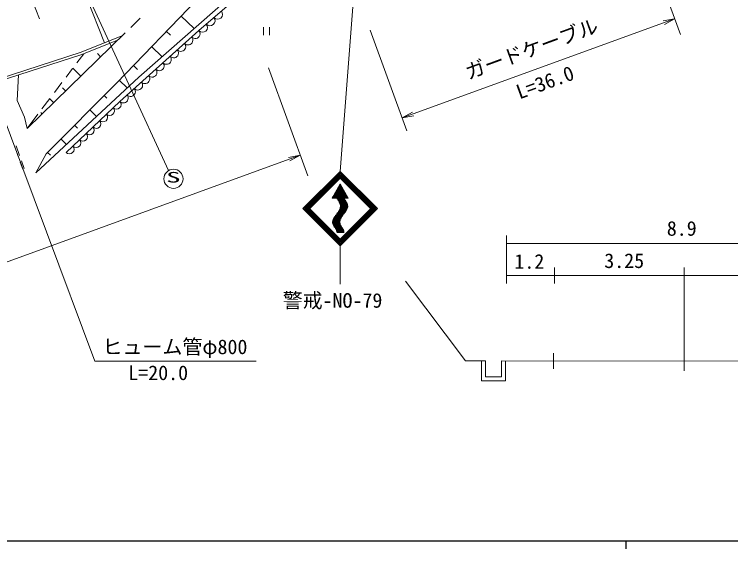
# Model space of a CAD drawing. Units: millimetres, scale not verified. Extents: x 40000 to 680000, y 20000 to 380000.
# Drawn here: x 191485 to 281135, y 204000 to 270882 of the extents above; entities that cross this region are included whole.
import ezdxf
from ezdxf.enums import TextEntityAlignment as Align

# ---------------------------------------------------------------- set-up
doc = ezdxf.new("R2010")
doc.units = ezdxf.units.MM
doc.header["$LTSCALE"] = 1000
for name, color, linetype, lineweight in [('M-BGD', 7, 'Continuous', 13), ('M-STR-HTXT', 7, 'Continuous', 13), ('M-STR-STR3', 7, 'Continuous', 13), ('M-TTL-BAND', 7, 'Continuous', 25), ('M-TTL-TXT', 7, 'Continuous', 13)]:
    doc.layers.add(name, color=color, linetype=linetype, lineweight=lineweight)
doc.styles.add('ＭＳ ゴシック', font='')
doc.styles.get('ＭＳ ゴシック').set_extended_font_data('MS Gothic')

# ---------------------------------------------------------------- blocks, each defined once
blk = doc.blocks.new('open_arrow')
at = {"color": 0, "linetype": 'Continuous', "lineweight": -2}
blk.add_lwpolyline([(7.5, 1.25), (0, 0), (7.5, -1.25)], dxfattribs=at)

msp = doc.modelspace()

# ---------------------------------------------------------------- linework, layer by layer
at = {"layer": 'M-BGD'}
for p, q in [((202771, 267303), (199733, 275065)), ((220408, 274772), (207058, 263012)), ((220210, 273729), (214575, 268858)), ((194655, 270335), (193725, 272713)), ((214363, 272798), (204294, 262289)), ((207226, 270392), (206050, 269246)), ((213982, 269112), (212339, 270686)), ((222673, 268282), (222673, 269282)), ((223423, 269282), (223423, 268282)), ((205339, 268553), (193078, 256604)), ((199837, 266125), (204955, 268179)), ((214575, 268858), (204686, 259990)), ((211024, 268280), (210508, 268775)), ((199938, 265843), (204391, 267629)), ((209967, 265575), (208651, 266837)), ((180115, 259786), (199837, 266125)), ((180202, 259499), (199938, 265843)), ((200187, 265942), (199323, 264807)), ((201875, 265990), (202282, 265573)), ((206917, 263977), (206392, 264480)), ((198771, 264083), (197957, 263012)), ((198823, 264151), (199797, 263152)), ((192010, 263294), (191854, 260091)), ((207058, 263012), (194180, 251058)), ((204294, 262289), (195461, 253414)), ((197449, 262345), (196512, 261114)), ((205617, 261675), (204620, 262630)), ((197501, 261696), (197892, 261295)), ((191854, 260091), (192771, 258027)), ((195915, 260330), (194944, 259055)), ((195909, 260322), (196389, 259830)), ((204686, 259990), (197961, 253593)), ((203063, 260377), (202725, 260713)), ((194424, 258372), (193078, 256604)), ((194797, 258576), (194945, 258423)), ((201779, 258112), (200953, 258933)), ((192771, 258027), (193078, 256604)), ((199378, 256636), (199021, 256991)), ((198001, 254605), (197320, 255282)), ((191494, 254410), (191962, 253107)), ((191701, 254427), (192139, 253208)), ((194180, 251058), (195461, 253414)), ((196002, 253261), (195653, 253608)), ((192231, 252359), (192533, 251520)), ((192384, 252526), (192721, 251588)), ((232052, 249291), (232470, 249291)), ((232110, 249391), (232412, 249391)), ((232168, 249491), (232354, 249491)), ((232226, 249591), (232297, 249591)), ((231995, 249191), (232528, 249191))]:
    msp.add_line(p, q, dxfattribs=at)
for centre, radius, start, end in [((216923, 270888), 621, 220.83775, 40.83775), ((215983, 270076), 621, 220.83775, 40.83775), ((215044, 269264), 621, 220.83775, 40.83775), ((214125, 268455), 604, 221.88778, 41.88778), ((212327, 266843), 604, 221.88778, 41.88778), ((213226, 267649), 604, 221.88778, 41.88778), ((211428, 266037), 604, 221.88778, 41.88778), ((210529, 265230), 604, 221.88778, 41.88778), ((209630, 264424), 604, 221.88778, 41.88778), ((208732, 263618), 604, 221.88778, 41.88778), ((207833, 262812), 604, 221.88778, 41.88778), ((206934, 262005), 604, 221.88778, 41.88778), ((206035, 261199), 604, 221.88778, 41.88778), ((204266, 259590), 580, 223.56567, 43.56567), ((205136, 260393), 604, 221.88778, 41.88778), ((203425, 258790), 580, 223.56567, 43.56567), ((202585, 257991), 580, 223.56567, 43.56567), ((201744, 257191), 580, 223.56567, 43.56567), ((200903, 256391), 580, 223.56567, 43.56567), ((200062, 255592), 580, 223.56567, 43.56567), ((199222, 254792), 580, 223.56567, 43.56567), ((198381, 253993), 580, 223.56567, 43.56567)]:
    msp.add_arc(centre, radius, start, end, dxfattribs=at)
at = {"layer": 'M-STR-HTXT'}
for p, q in [((253071, 237194), (253071, 243194)), ((253071, 242194), (297821, 242189)), ((259071, 239194), (259071, 237194)), ((275319, 226266), (275321, 239192)), ((253071, 238194), (300321, 238189)), ((247954, 227492), (240455, 237492)), ((258954, 228490), (258954, 226490)), ((249954, 227491), (247954, 227492)), ((249953, 224991), (249954, 227491)), ((249954, 227491), (250454, 227491)), ((250454, 227491), (250454, 225491)), ((252454, 227491), (300204, 227486)), ((252454, 225491), (252454, 227491)), ((252954, 227491), (252953, 224991)), ((250454, 225491), (252454, 225491)), ((252953, 224991), (249953, 224991))]:
    msp.add_line(p, q, dxfattribs=at)
at = {"layer": 'M-STR-STR3'}
for p, q in [((270118, 281365), (274839, 268354)), ((274124, 270325), (240038, 257917)), ((236023, 268892), (240604, 256308)), ((223278, 264166), (228199, 250648)), ((188464, 262470), (201580, 227482)), ((173180, 233561), (227253, 253246)), ((201580, 227482), (221753, 227453))]:
    msp.add_line(p, q, dxfattribs=at)
at = {"layer": 'M-TTL-BAND'}
for p, q in [((40000, 205000), (579000, 205000)), ((268000, 205000), (268000, 204000))]:
    msp.add_line(p, q, dxfattribs=at)
at = {"layer": 'M-TTL-TXT'}
for p, q in [((232261, 251226), (235283, 290655)), ((210768, 251314), (199855, 275077)), ((232261, 251226), (227594, 246559)), ((232261, 251084), (227735, 246559)), ((232261, 251226), (236928, 246558)), ((232261, 251084), (236786, 246558)), ((232261, 250943), (227877, 246559)), ((232261, 250801), (228018, 246559)), ((232332, 250731), (228089, 246488)), ((232403, 250660), (228160, 246418)), ((232473, 250589), (228230, 246347)), ((232049, 250589), (236291, 246346)), ((232120, 250660), (236362, 246417)), ((232191, 250731), (236433, 246488)), ((232261, 250943), (236645, 246558)), ((232261, 250801), (236504, 246558)), ((231244, 247891), (232261, 249652)), ((233278, 247891), (232261, 249652)), ((231280, 247953), (232248, 248921)), ((231533, 248391), (232989, 248391)), ((231590, 248491), (232932, 248491)), ((231648, 248591), (232874, 248591)), ((231706, 248691), (232816, 248691)), ((231764, 248791), (232759, 248791)), ((231821, 248891), (232701, 248891)), ((231879, 248991), (232643, 248991)), ((231937, 249091), (232585, 249091)), ((233278, 247891), (232248, 248921)), ((231244, 247891), (233278, 247891)), ((231780, 247953), (231280, 247953)), ((231318, 247991), (233220, 247991)), ((231418, 248091), (233163, 248091)), ((231475, 248291), (233047, 248291)), ((231518, 248191), (233105, 248191)), ((231761, 247891), (232761, 247891)), ((231837, 247791), (232830, 247791)), ((231912, 247691), (232900, 247691)), ((231975, 247591), (232970, 247591)), ((232047, 247491), (233031, 247491)), ((232778, 247891), (232778, 247888)), ((227594, 246559), (232260, 241892)), ((227735, 246559), (232260, 242033)), ((227877, 246559), (232260, 242175)), ((228018, 246559), (232260, 242316)), ((228089, 246630), (232331, 242387)), ((228160, 246701), (232402, 242457)), ((228230, 246771), (232473, 242528)), ((236291, 246770), (232048, 242528)), ((232109, 247391), (233098, 247391)), ((236362, 246700), (232119, 242457)), ((232155, 247291), (233146, 247291)), ((236433, 246629), (232190, 242387)), ((232195, 247191), (233194, 247191)), ((232208, 246591), (233192, 246591)), ((232228, 247091), (233225, 247091)), ((232234, 246691), (233228, 246691)), ((232249, 246991), (233241, 246991)), ((232249, 246791), (233244, 246791)), ((236928, 246558), (232260, 241892)), ((236786, 246558), (232260, 242033)), ((236645, 246558), (232260, 242175)), ((236504, 246558), (232260, 242316)), ((232262, 246891), (233262, 246891)), ((231639, 245691), (232616, 245691)), ((231716, 245791), (232697, 245791)), ((231786, 245891), (232761, 245891)), ((231861, 245991), (232841, 245991)), ((231937, 246091), (232916, 246091)), ((232006, 246191), (232975, 246191)), ((232064, 246291), (233044, 246291)), ((232124, 246391), (233106, 246391)), ((232163, 246491), (233153, 246491)), ((231265, 244891), (232262, 244891)), ((231283, 244791), (232274, 244791)), ((231284, 244991), (232276, 244991)), ((231302, 245091), (232296, 245091)), ((231339, 245191), (232325, 245191)), ((231391, 245291), (232371, 245291)), ((231437, 245391), (232420, 245391)), ((231505, 245491), (232485, 245491)), ((231568, 245591), (232546, 245591)), ((231297, 244691), (232288, 244691)), ((231326, 244591), (232320, 244591)), ((231372, 244491), (232367, 244491)), ((231420, 244391), (232412, 244391)), ((231486, 244291), (232474, 244291)), ((231552, 244191), (232537, 244191)), ((231621, 244091), (232605, 244091)), ((231689, 243991), (232679, 243991)), ((231761, 243891), (232729, 243891)), ((231781, 243791), (232761, 243791)), ((231798, 243691), (232761, 243691)), ((231839, 243591), (232761, 243591)), ((232260, 241892), (232260, 237092))]:
    msp.add_line(p, q, dxfattribs=at)
msp.add_circle((211404, 250296), 1200, dxfattribs=at)

# ---------------------------------------------------------------- block references
at = {"layer": 'M-STR-STR3', "xscale": 193, "yscale": 193}
for p, rotation in [((274124, 270325), 200), ((240038, 257917), 20), ((227253, 253246), 200)]:
    msp.add_blockref('open_arrow', p, dxfattribs=dict(at, rotation=rotation))

# ---------------------------------------------------------------- texts
at = {"layer": 'M-STR-HTXT', "style": 'ＭＳ ゴシック'}
for s, p in [('8.9', (273140, 242619)), ('1.2', (254069, 238484)), ('3.25', (265315, 238578))]:
    msp.add_text(s, height=1833, rotation=359.994, dxfattribs=at).set_placement(p, align=Align.BOTTOM_LEFT)
at = {"layer": 'M-STR-STR3', "style": 'ＭＳ ゴシック'}
for s, rotation, p in [('ガードケーブル', 20.122, (248510, 262182)), ('L=36.0', 20.053, (254892, 259708)), ('ヒューム管φ800', 359.994, (202517, 227801)), ('L=20.0', 359.994, (205748, 224551))]:
    msp.add_text(s, height=1833, rotation=rotation, dxfattribs=at).set_placement(p, align=Align.BOTTOM_LEFT)
at = {"layer": 'M-TTL-TXT', "style": 'ＭＳ ゴシック', "width": 2}
msp.add_text('S', height=1320, rotation=359.994, dxfattribs=at).set_placement((210486, 249433), align=Align.BOTTOM_LEFT)
at = {"layer": 'M-TTL-TXT', "style": 'ＭＳ ゴシック'}
msp.add_text('警戒-NO-79', height=1833, rotation=359.994, dxfattribs=at).set_placement((225063, 233605), align=Align.BOTTOM_LEFT)

doc.saveas('drawing.dxf')
